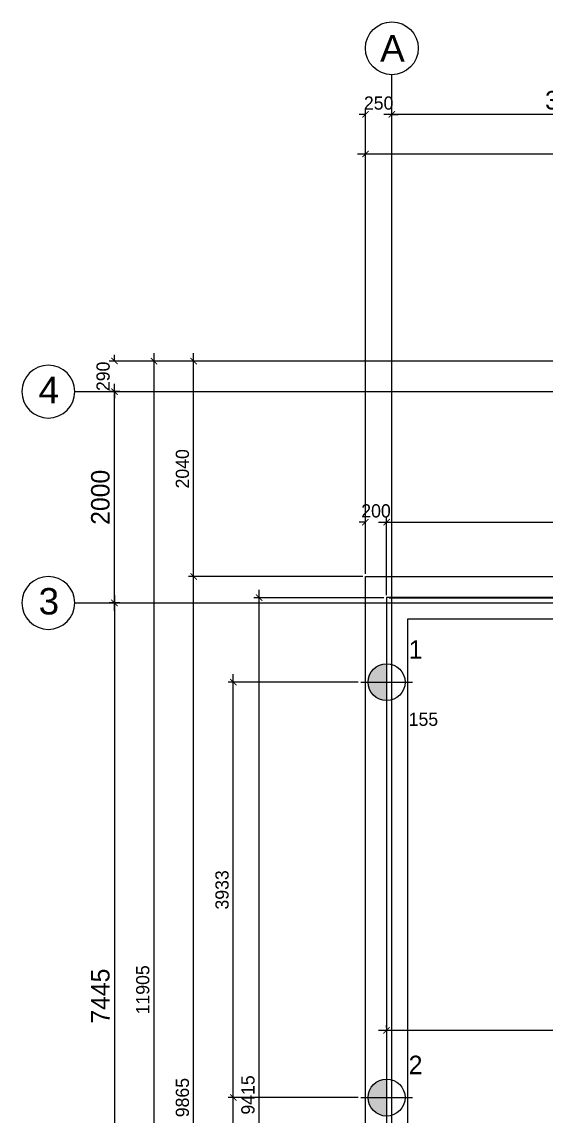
# Model space of a CAD drawing. Header units: millimetres. Extents: x -109306 to 269542, y -22401 to 197206.
# Drawn here: x -109306 to -104347, y 36849 to 47206 of the extents above; entities that cross this region are included whole.
import ezdxf
from ezdxf.enums import TextEntityAlignment as Align

# ---------------------------------------------------------------- set-up
doc = ezdxf.new("R2010")
doc.units = ezdxf.units.MM
doc.linetypes.add('CENTER', pattern=[36, 24, -3, 6, -3])
for name, color, linetype in [('25', 2, 'Continuous'), ('BETON - 25', 2, 'Continuous'), ('DIMENSION', 1, 'Continuous'), ('SETUP', 7, 'Continuous'), ('STRAMIEN', 11, 'CENTER'), ('T25', 2, 'Continuous'), ('T50', 4, 'Continuous'), ('WAPENING - tekst', 2, 'Continuous'), ('WAPENING-aanwijs', 1, 'Continuous')]:
    doc.layers.add(name, color=color, linetype=linetype)
doc.styles.get("Standard").update_dxf_attribs({"font": ''})
doc.styles.add('STRAMIEN', font='arial.ttf')
doc.styles.get('Standard').set_extended_font_data('Century Gothic')
doc.dimstyles.new('1-50', dxfattribs={"dimscale": 50, "dimtxt": 2.5, "dimasz": 1.2, "dimexe": 1, "dimexo": 0, "dimgap": 0.8, "dimtad": 1, "dimdec": 0, "dimzin": 12, "dimdsep": 46, "dimtxsty": 'Standard', "dimblk1": 'ARCHTICK', "dimblk2": 'ARCHTICK', "dimsah": 1, "dimcen": 0.09, "dimdle": 1.5, "dimclrd": 256, "dimclre": 254, "dimclrt": 2, "dimadec": 0, "dimazin": 0, "dimtfac": 1, "dimtdec": 0, "dimtix": 1, "dimtofl": 0, "dimtmove": 2, "dimatfit": 3, "dimldrblk": 'ARCHTICK', "dimfxl": 1, "dimtolj": 1, "dimtzin": 0, "dimarcsym": 0})
doc.dimstyles.new('1-50 stramien', dxfattribs={"dimscale": 50, "dimtxt": 3.5, "dimasz": 1.2, "dimexe": 1, "dimexo": 0, "dimgap": 0.8, "dimtad": 1, "dimdec": 0, "dimzin": 12, "dimdsep": 46, "dimtxsty": 'Standard', "dimblk1": 'ARCHTICK', "dimblk2": 'ARCHTICK', "dimsah": 1, "dimcen": 0.09, "dimdle": 1.5, "dimclrd": 256, "dimclre": 254, "dimclrt": 3, "dimadec": 0, "dimazin": 0, "dimtfac": 1, "dimtdec": 0, "dimtix": 1, "dimtofl": 0, "dimtmove": 2, "dimatfit": 3, "dimldrblk": 'ARCHTICK', "dimfxl": 1, "dimtolj": 1, "dimtzin": 0, "dimarcsym": 0})

# ---------------------------------------------------------------- blocks, each defined once
blk = doc.blocks.new('STRAMIEN')
at = {"layer": '25'}
blk.add_circle((0, 6), 6, dxfattribs=at)
at = {"layer": 'T50', "style": 'STRAMIEN'}
blk.add_attdef('TAG01', text='', height=5, dxfattribs=at).set_placement((0, 6), align=Align.MIDDLE_CENTER)
blk = doc.blocks.new('_ARCHTICK')
at = {"color": 0, "linetype": 'ByBlock', "const_width": 0.15}
blk.add_lwpolyline([(-0.5, -0.5), (0.5, 0.5)], dxfattribs=at)
blk = doc.blocks.new('*D29')
at = {"layer": 'Defpoints', "color": 0, "transparency": 16777216}
for p in [(3420, 13995), (0, 13945), (3420, 13945)]:
    blk.add_point(p, dxfattribs=at)
at = {"layer": 'DIMENSION', "lineweight": -2, "transparency": 16777216}
blk.add_line((-75, 13995), (3495, 13995), dxfattribs=at)
at = {"layer": 'DIMENSION', "color": 254, "lineweight": -2, "transparency": 16777216}
for p, q in [((0, 13945), (0, 14045)), ((3420, 13945), (3420, 14045))]:
    blk.add_line(p, q, dxfattribs=at)
at = {"layer": 'DIMENSION', "lineweight": -2, "transparency": 16777216, "xscale": 59.99999999999995, "yscale": 59.99999999999995, "zscale": 59.99999999999995, "rotation": 180}
blk.add_blockref('_ARCHTICK', (0, 13995), dxfattribs=at)
at = {"layer": 'DIMENSION', "lineweight": -2, "transparency": 16777216, "xscale": 59.99999999999995, "yscale": 59.99999999999995, "zscale": 59.99999999999995}
blk.add_blockref('_ARCHTICK', (3420, 13995), dxfattribs=at)
at = {"layer": 'DIMENSION', "color": 3, "transparency": 16777216, "insert": (1710, 14127), "char_height": 175, "attachment_point": 5}
blk.add_mtext('\\A1;3420', dxfattribs=at)
blk = doc.blocks.new('*D26')
at = {"layer": 'Defpoints', "color": 0, "transparency": 16777216}
for p in [(-2575, 9370), (-2625, 1925), (-2575, 1925)]:
    blk.add_point(p, dxfattribs=at)
at = {"layer": 'DIMENSION', "lineweight": -2, "transparency": 16777216}
blk.add_line((-2625, 9445), (-2625, 1850), dxfattribs=at)
at = {"layer": 'DIMENSION', "color": 254, "lineweight": -2, "transparency": 16777216}
for p, q in [((-2575, 9370), (-2675, 9370)), ((-2575, 1925), (-2675, 1925))]:
    blk.add_line(p, q, dxfattribs=at)
at = {"layer": 'DIMENSION', "lineweight": -2, "transparency": 16777216, "xscale": 59.99999999999995, "yscale": 59.99999999999995, "zscale": 59.99999999999995}
for p, rotation in [((-2625, 9370), 90), ((-2625, 1925), 270)]:
    blk.add_blockref('_ARCHTICK', p, dxfattribs=dict(at, rotation=rotation))
at = {"layer": 'DIMENSION', "color": 3, "transparency": 16777216, "insert": (-2757, 5648), "char_height": 175, "attachment_point": 5, "rotation": 90}
blk.add_mtext('\\A1;7445', dxfattribs=at)
blk = doc.blocks.new('*D27')
at = {"layer": 'Defpoints', "color": 0, "transparency": 16777216}
for p in [(-2625, 11370), (-2575, 11370), (-2575, 9370)]:
    blk.add_point(p, dxfattribs=at)
at = {"layer": 'DIMENSION', "lineweight": -2, "transparency": 16777216}
blk.add_line((-2625, 9295), (-2625, 11445), dxfattribs=at)
at = {"layer": 'DIMENSION', "color": 254, "lineweight": -2, "transparency": 16777216}
for p, q in [((-2575, 11370), (-2675, 11370)), ((-2575, 9370), (-2675, 9370))]:
    blk.add_line(p, q, dxfattribs=at)
at = {"layer": 'DIMENSION', "lineweight": -2, "transparency": 16777216, "xscale": 59.99999999999995, "yscale": 59.99999999999995, "zscale": 59.99999999999995}
for p, rotation in [((-2625, 11370), 90), ((-2625, 9370), 270)]:
    blk.add_blockref('_ARCHTICK', p, dxfattribs=dict(at, rotation=rotation))
at = {"layer": 'DIMENSION', "color": 3, "transparency": 16777216, "insert": (-2757, 10370), "char_height": 175, "attachment_point": 5, "rotation": 90}
blk.add_mtext('\\A1;2000', dxfattribs=at)
blk = doc.blocks.new('*D229')
at = {"layer": 'Defpoints', "color": 0, "transparency": 16777216}
for p in [(-108056, 43996), (-97102, 43996), (-106056, 32091)]:
    blk.add_point(p, dxfattribs=at)
at = {"layer": 'DIMENSION', "lineweight": -2, "transparency": 16777216}
blk.add_line((-108056, 32016), (-108056, 44071), dxfattribs=at)
at = {"layer": 'DIMENSION', "color": 254, "lineweight": -2, "transparency": 16777216}
for p, q in [((-97127, 43996), (-108106, 43996)), ((-106081, 32091), (-108106, 32091))]:
    blk.add_line(p, q, dxfattribs=at)
at = {"layer": 'DIMENSION', "lineweight": -2, "transparency": 16777216, "xscale": 59.99999999999995, "yscale": 59.99999999999995, "zscale": 59.99999999999995}
for p, rotation in [((-108056, 43996), 90), ((-108056, 32091), 270)]:
    blk.add_blockref('_ARCHTICK', p, dxfattribs=dict(at, rotation=rotation))
at = {"layer": 'DIMENSION', "color": 2, "transparency": 16777216, "insert": (-108162, 38044), "char_height": 125, "attachment_point": 5, "rotation": 90}
blk.add_mtext('\\A1;11905', dxfattribs=at)
blk = doc.blocks.new('*D227')
at = {"layer": 'Defpoints', "color": 0, "transparency": 16777216}
for p in [(-108431, 43996), (-108056, 43996), (-108431, 43706)]:
    blk.add_point(p, dxfattribs=at)
at = {"layer": 'DIMENSION', "lineweight": -2, "transparency": 16777216}
for p, q in [((-108431, 43996), (-108431, 44056)), ((-108431, 43706), (-108431, 43646))]:
    blk.add_line(p, q, dxfattribs=at)
at = {"layer": 'DIMENSION', "color": 254, "lineweight": -2, "transparency": 16777216}
for p, q in [((-108081, 43996), (-108481, 43996)), ((-108456, 43706), (-108481, 43706))]:
    blk.add_line(p, q, dxfattribs=at)
at = {"layer": 'DIMENSION', "lineweight": -2, "transparency": 16777216, "xscale": 59.99999999999995, "yscale": 59.99999999999995, "zscale": 59.99999999999995}
for p, rotation in [((-108431, 43996), 270), ((-108431, 43706), 90)]:
    blk.add_blockref('_ARCHTICK', p, dxfattribs=dict(at, rotation=rotation))
at = {"layer": 'DIMENSION', "color": 2, "transparency": 16777216, "insert": (-108537, 43851), "char_height": 125, "attachment_point": 5, "rotation": 90}
blk.add_mtext('\\A1;290', dxfattribs=at)
blk = doc.blocks.new('*D230')
at = {"layer": 'Defpoints', "color": 0, "transparency": 16777216}
for p in [(-107681, 41956), (-106056, 41956), (-106056, 32091)]:
    blk.add_point(p, dxfattribs=at)
at = {"layer": 'DIMENSION', "color": 254, "lineweight": -2, "transparency": 16777216}
for p, q in [((-106081, 41956), (-107731, 41956)), ((-106081, 32091), (-107731, 32091))]:
    blk.add_line(p, q, dxfattribs=at)
at = {"layer": 'DIMENSION', "lineweight": -2, "transparency": 16777216}
blk.add_line((-107681, 32016), (-107681, 42031), dxfattribs=at)
at = {"layer": 'DIMENSION', "lineweight": -2, "transparency": 16777216, "xscale": 59.99999999999995, "yscale": 59.99999999999995, "zscale": 59.99999999999995}
for p, rotation in [((-107681, 41956), 90), ((-107681, 32091), 270)]:
    blk.add_blockref('_ARCHTICK', p, dxfattribs=dict(at, rotation=rotation))
at = {"layer": 'DIMENSION', "color": 2, "transparency": 16777216, "insert": (-107787, 37024), "char_height": 125, "attachment_point": 5, "rotation": 90}
blk.add_mtext('\\A1;9865', dxfattribs=at)
blk = doc.blocks.new('*D231')
at = {"layer": 'Defpoints', "color": 0, "transparency": 16777216}
for p in [(-107681, 43996), (-97102, 43996), (-106056, 41956)]:
    blk.add_point(p, dxfattribs=at)
at = {"layer": 'DIMENSION', "lineweight": -2, "transparency": 16777216}
blk.add_line((-107681, 41881), (-107681, 44071), dxfattribs=at)
at = {"layer": 'DIMENSION', "color": 254, "lineweight": -2, "transparency": 16777216}
for p, q in [((-97127, 43996), (-107731, 43996)), ((-106081, 41956), (-107731, 41956))]:
    blk.add_line(p, q, dxfattribs=at)
at = {"layer": 'DIMENSION', "lineweight": -2, "transparency": 16777216, "xscale": 59.99999999999995, "yscale": 59.99999999999995, "zscale": 59.99999999999995}
for p, rotation in [((-107681, 43996), 90), ((-107681, 41956), 270)]:
    blk.add_blockref('_ARCHTICK', p, dxfattribs=dict(at, rotation=rotation))
at = {"layer": 'DIMENSION', "color": 2, "transparency": 16777216, "insert": (-107787, 42976), "char_height": 125, "attachment_point": 5, "rotation": 90}
blk.add_mtext('\\A1;2040', dxfattribs=at)
blk = doc.blocks.new('*D228')
at = {"layer": 'Defpoints', "color": 0, "transparency": 16777216}
for p in [(-89766, 45956), (-89766, 43956), (-106056, 41956)]:
    blk.add_point(p, dxfattribs=at)
at = {"layer": 'DIMENSION', "color": 254, "lineweight": -2, "transparency": 16777216}
for p, q in [((-106056, 41981), (-106056, 46006)), ((-89766, 43981), (-89766, 46006))]:
    blk.add_line(p, q, dxfattribs=at)
at = {"layer": 'DIMENSION', "lineweight": -2, "transparency": 16777216}
blk.add_line((-106131, 45956), (-89691, 45956), dxfattribs=at)
at = {"layer": 'DIMENSION', "lineweight": -2, "transparency": 16777216, "xscale": 59.99999999999995, "yscale": 59.99999999999995, "zscale": 59.99999999999995, "rotation": 180}
blk.add_blockref('_ARCHTICK', (-106056, 45956), dxfattribs=at)
at = {"layer": 'DIMENSION', "lineweight": -2, "transparency": 16777216, "xscale": 59.99999999999995, "yscale": 59.99999999999995, "zscale": 59.99999999999995}
blk.add_blockref('_ARCHTICK', (-89766, 45956), dxfattribs=at)
at = {"layer": 'DIMENSION', "color": 2, "transparency": 16777216, "insert": (-97911, 46062), "char_height": 125, "attachment_point": 5}
blk.add_mtext('\\A1;16290', dxfattribs=at)
blk = doc.blocks.new('*D226')
at = {"layer": 'Defpoints', "color": 0, "transparency": 16777216}
for p in [(-105806, 46331), (-105806, 46331), (-106056, 41956)]:
    blk.add_point(p, dxfattribs=at)
at = {"layer": 'DIMENSION', "lineweight": -2, "transparency": 16777216}
for p, q in [((-106056, 46331), (-106116, 46331)), ((-105806, 46331), (-105746, 46331))]:
    blk.add_line(p, q, dxfattribs=at)
at = {"layer": 'DIMENSION', "color": 254, "lineweight": -2, "transparency": 16777216}
for p, q in [((-106056, 41981), (-106056, 46381)), ((-105806, 46356), (-105806, 46381))]:
    blk.add_line(p, q, dxfattribs=at)
at = {"layer": 'DIMENSION', "lineweight": -2, "transparency": 16777216, "xscale": 59.99999999999995, "yscale": 59.99999999999995, "zscale": 59.99999999999995}
blk.add_blockref('_ARCHTICK', (-106056, 46331), dxfattribs=at)
at = {"layer": 'DIMENSION', "lineweight": -2, "transparency": 16777216, "xscale": 59.99999999999995, "yscale": 59.99999999999995, "zscale": 59.99999999999995, "rotation": 180}
blk.add_blockref('_ARCHTICK', (-105806, 46331), dxfattribs=at)
at = {"layer": 'DIMENSION', "color": 2, "transparency": 16777216, "insert": (-105931, 46437), "char_height": 125, "attachment_point": 5}
blk.add_mtext('\\A1;250', dxfattribs=at)
blk = doc.blocks.new('*U237')
at = {"layer": 'SETUP'}
h = blk.add_hatch(color=3, dxfattribs=at)
h.paths.add_polyline_path([(0, 0.5, 0.414214), (-0.5, 0), (0, 0)])
h.paths.add_polyline_path([(0, 0), (-0.5, 0, 0.414214), (0, -0.5)])
for p, q in [((0, 0.7), (0, -0.7)), ((-0.7, 0), (0.7, 0))]:
    blk.add_line(p, q, dxfattribs=at)
at = {"layer": 'SETUP', "color": 3}
blk.add_circle((0, 0), 0.5, dxfattribs=at)
blk = doc.blocks.new('A$C14656D67')
at = {"color": 3, "xscale": 350, "yscale": 350, "zscale": 350}
for p in [(-50, 8615), (-50, 4683)]:
    blk.add_blockref('*U237', p, dxfattribs=at)
at = {"layer": 'T25'}
blk.add_text('155', height=125, dxfattribs=at).set_placement((159, 8164), align=Align.BOTTOM_LEFT)
at = {"layer": 'T50'}
for s, p in [('1', (159, 8784)), ('2', (159, 4852))]:
    blk.add_text(s, height=175, dxfattribs=at).set_placement(p, align=Align.BOTTOM_LEFT)
blk = doc.blocks.new('*D241')
at = {"layer": 'Defpoints', "color": 0, "transparency": 16777216}
for p in [(-107306, 37024), (-106101, 37024), (-106101, 33091)]:
    blk.add_point(p, dxfattribs=at)
at = {"layer": 'DIMENSION', "lineweight": -2, "transparency": 16777216}
blk.add_line((-107306, 33016), (-107306, 37099), dxfattribs=at)
at = {"layer": 'DIMENSION', "color": 254, "lineweight": -2, "transparency": 16777216}
for p, q in [((-106126, 37024), (-107356, 37024)), ((-106126, 33091), (-107356, 33091))]:
    blk.add_line(p, q, dxfattribs=at)
at = {"layer": 'DIMENSION', "lineweight": -2, "transparency": 16777216, "xscale": 59.99999999999995, "yscale": 59.99999999999995, "zscale": 59.99999999999995}
for p, rotation in [((-107306, 37024), 90), ((-107306, 33091), 270)]:
    blk.add_blockref('_ARCHTICK', p, dxfattribs=dict(at, rotation=rotation))
at = {"layer": 'DIMENSION', "color": 2, "transparency": 16777216, "insert": (-107412, 35058), "char_height": 125, "attachment_point": 5, "rotation": 90}
blk.add_mtext('\\A1;3933', dxfattribs=at)
blk = doc.blocks.new('*D242')
at = {"layer": 'Defpoints', "color": 0, "transparency": 16777216}
for p in [(-107306, 40956), (-106101, 40956), (-106101, 37024)]:
    blk.add_point(p, dxfattribs=at)
at = {"layer": 'DIMENSION', "lineweight": -2, "transparency": 16777216}
blk.add_line((-107306, 36949), (-107306, 41031), dxfattribs=at)
at = {"layer": 'DIMENSION', "color": 254, "lineweight": -2, "transparency": 16777216}
for p, q in [((-106126, 40956), (-107356, 40956)), ((-106126, 37024), (-107356, 37024))]:
    blk.add_line(p, q, dxfattribs=at)
at = {"layer": 'DIMENSION', "lineweight": -2, "transparency": 16777216, "xscale": 59.99999999999995, "yscale": 59.99999999999995, "zscale": 59.99999999999995}
for p, rotation in [((-107306, 40956), 90), ((-107306, 37024), 270)]:
    blk.add_blockref('_ARCHTICK', p, dxfattribs=dict(at, rotation=rotation))
at = {"layer": 'DIMENSION', "color": 2, "transparency": 16777216, "insert": (-107412, 38990), "char_height": 125, "attachment_point": 5, "rotation": 90}
blk.add_mtext('\\A1;3933', dxfattribs=at)
blk = doc.blocks.new('*D243')
at = {"layer": 'Defpoints', "color": 0, "transparency": 16777216}
for p in [(-107061, 41756), (-105856, 41756), (-105807, 32341)]:
    blk.add_point(p, dxfattribs=at)
at = {"layer": 'DIMENSION', "color": 254, "lineweight": -2, "transparency": 16777216}
for p, q in [((-105881, 41756), (-107111, 41756)), ((-105832, 32341), (-107111, 32341))]:
    blk.add_line(p, q, dxfattribs=at)
at = {"layer": 'DIMENSION', "lineweight": -2, "transparency": 16777216}
blk.add_line((-107061, 32266), (-107061, 41831), dxfattribs=at)
at = {"layer": 'DIMENSION', "lineweight": -2, "transparency": 16777216, "xscale": 59.99999999999995, "yscale": 59.99999999999995, "zscale": 59.99999999999995}
for p, rotation in [((-107061, 41756), 90), ((-107061, 32341), 270)]:
    blk.add_blockref('_ARCHTICK', p, dxfattribs=dict(at, rotation=rotation))
at = {"layer": 'DIMENSION', "color": 2, "transparency": 16777216, "insert": (-107167, 37049), "char_height": 125, "attachment_point": 5, "rotation": 90}
blk.add_mtext('\\A1;9415', dxfattribs=at)
blk = doc.blocks.new('*D244')
at = {"layer": 'Defpoints', "color": 0, "transparency": 16777216}
for p in [(-105856, 41756), (-98046, 33681), (-96796, 33681)]:
    blk.add_point(p, dxfattribs=at)
at = {"layer": 'DIMENSION', "color": 254, "lineweight": -2, "transparency": 16777216}
for p, q in [((-105831, 41756), (-97996, 41756)), ((-96821, 33681), (-98096, 33681))]:
    blk.add_line(p, q, dxfattribs=at)
at = {"layer": 'DIMENSION', "lineweight": -2, "transparency": 16777216}
blk.add_line((-98046, 41831), (-98046, 33606), dxfattribs=at)
at = {"layer": 'DIMENSION', "lineweight": -2, "transparency": 16777216, "xscale": 59.99999999999995, "yscale": 59.99999999999995, "zscale": 59.99999999999995}
for p, rotation in [((-98046, 41756), 90), ((-98046, 33681), 270)]:
    blk.add_blockref('_ARCHTICK', p, dxfattribs=dict(at, rotation=rotation))
at = {"layer": 'DIMENSION', "color": 2, "transparency": 16777216, "insert": (-98152, 37719), "char_height": 125, "attachment_point": 5, "rotation": 90}
blk.add_mtext('\\A1;8075', dxfattribs=at)
blk = doc.blocks.new('*D257')
at = {"layer": 'Defpoints', "color": 0, "transparency": 16777216}
for p in [(-98521, 43996), (-97102, 43996), (-105807, 32341)]:
    blk.add_point(p, dxfattribs=at)
at = {"layer": 'DIMENSION', "lineweight": -2, "transparency": 16777216}
blk.add_line((-98521, 32266), (-98521, 44071), dxfattribs=at)
at = {"layer": 'DIMENSION', "color": 254, "lineweight": -2, "transparency": 16777216}
for p, q in [((-97127, 43996), (-98571, 43996)), ((-105782, 32341), (-98471, 32341))]:
    blk.add_line(p, q, dxfattribs=at)
at = {"layer": 'DIMENSION', "lineweight": -2, "transparency": 16777216, "xscale": 59.99999999999995, "yscale": 59.99999999999995, "zscale": 59.99999999999995}
for p, rotation in [((-98521, 43996), 90), ((-98521, 32341), 270)]:
    blk.add_blockref('_ARCHTICK', p, dxfattribs=dict(at, rotation=rotation))
at = {"layer": 'DIMENSION', "color": 2, "transparency": 16777216, "insert": (-98627, 38169), "char_height": 125, "attachment_point": 5, "rotation": 90}
blk.add_mtext('\\A1;11655', dxfattribs=at)
blk = doc.blocks.new('*D269')
at = {"layer": 'Defpoints', "color": 0, "transparency": 16777216}
for p in [(-105856, 42471), (-106056, 41956), (-105856, 41756)]:
    blk.add_point(p, dxfattribs=at)
at = {"layer": 'DIMENSION', "lineweight": -2, "transparency": 16777216}
for p, q in [((-106056, 42471), (-106116, 42471)), ((-105856, 42471), (-105796, 42471))]:
    blk.add_line(p, q, dxfattribs=at)
at = {"layer": 'DIMENSION', "color": 254, "lineweight": -2, "transparency": 16777216}
for p, q in [((-106056, 41981), (-106056, 42521)), ((-105856, 41781), (-105856, 42521))]:
    blk.add_line(p, q, dxfattribs=at)
at = {"layer": 'DIMENSION', "lineweight": -2, "transparency": 16777216, "xscale": 59.99999999999995, "yscale": 59.99999999999995, "zscale": 59.99999999999995}
blk.add_blockref('_ARCHTICK', (-106056, 42471), dxfattribs=at)
at = {"layer": 'DIMENSION', "lineweight": -2, "transparency": 16777216, "xscale": 59.99999999999995, "yscale": 59.99999999999995, "zscale": 59.99999999999995, "rotation": 180}
blk.add_blockref('_ARCHTICK', (-105856, 42471), dxfattribs=at)
at = {"layer": 'DIMENSION', "color": 2, "transparency": 16777216, "insert": (-105956, 42577), "char_height": 125, "attachment_point": 5}
blk.add_mtext('\\A1;200', dxfattribs=at)
blk = doc.blocks.new('*D270')
at = {"layer": 'Defpoints', "color": 0, "transparency": 16777216}
for p in [(-102326, 42471), (-102326, 42001), (-105856, 41756)]:
    blk.add_point(p, dxfattribs=at)
at = {"layer": 'DIMENSION', "lineweight": -2, "transparency": 16777216}
blk.add_line((-105931, 42471), (-102251, 42471), dxfattribs=at)
at = {"layer": 'DIMENSION', "color": 254, "lineweight": -2, "transparency": 16777216}
for p, q in [((-105856, 41781), (-105856, 42521)), ((-102326, 42026), (-102326, 42521))]:
    blk.add_line(p, q, dxfattribs=at)
at = {"layer": 'DIMENSION', "lineweight": -2, "transparency": 16777216, "xscale": 59.99999999999995, "yscale": 59.99999999999995, "zscale": 59.99999999999995, "rotation": 180}
blk.add_blockref('_ARCHTICK', (-105856, 42471), dxfattribs=at)
at = {"layer": 'DIMENSION', "lineweight": -2, "transparency": 16777216, "xscale": 59.99999999999995, "yscale": 59.99999999999995, "zscale": 59.99999999999995}
blk.add_blockref('_ARCHTICK', (-102326, 42471), dxfattribs=at)
at = {"layer": 'DIMENSION', "color": 2, "transparency": 16777216, "insert": (-104091, 42577), "char_height": 125, "attachment_point": 5}
blk.add_mtext('\\A1;3530', dxfattribs=at)
blk = doc.blocks.new('*D278')
at = {"layer": 'Defpoints', "color": 0, "transparency": 16777216}
for p in [(-105856, 37661), (-102326, 37661), (-102326, 37661)]:
    blk.add_point(p, dxfattribs=at)
at = {"layer": 'DIMENSION', "color": 254, "lineweight": -2, "transparency": 16777216}
for p, q in [((-105856, 37686), (-105856, 37711)), ((-102326, 37686), (-102326, 37711))]:
    blk.add_line(p, q, dxfattribs=at)
at = {"layer": 'DIMENSION', "lineweight": -2, "transparency": 16777216}
blk.add_line((-105931, 37661), (-102251, 37661), dxfattribs=at)
at = {"layer": 'DIMENSION', "lineweight": -2, "transparency": 16777216, "xscale": 59.99999999999995, "yscale": 59.99999999999995, "zscale": 59.99999999999995, "rotation": 180}
blk.add_blockref('_ARCHTICK', (-105856, 37661), dxfattribs=at)
at = {"layer": 'DIMENSION', "lineweight": -2, "transparency": 16777216, "xscale": 59.99999999999995, "yscale": 59.99999999999995, "zscale": 59.99999999999995}
blk.add_blockref('_ARCHTICK', (-102326, 37661), dxfattribs=at)
at = {"layer": 'DIMENSION', "color": 2, "transparency": 16777216, "insert": (-104091, 37767), "char_height": 125, "attachment_point": 5}
blk.add_mtext('\\A1;3530', dxfattribs=at)
blk = doc.blocks.new('A$C2E130DC9')
at = {"layer": 'STRAMIEN'}
for points in [[(0, -1500), (0, 14370)], [(-3000, 11370), (17290, 11370)], [(-3000, 9370), (17290, 9370)]]:
    blk.add_lwpolyline(points, dxfattribs=at)
at = {"layer": 'STRAMIEN', "linetype": 'ByBlock'}
ref = blk.add_blockref('STRAMIEN', (0, 14870), dxfattribs=dict(at, xscale=41.66666666546371, yscale=41.66666666546371, zscale=41.66666666546371, rotation=180))
ref.add_attrib('TAG01', 'A', dxfattribs={"layer": '0', "color": 4, "linetype": 'Continuous', "height": 250, "rotation": 360, "style": 'STRAMIEN'}).set_placement((5.3, 14494.5), align=Align.CENTER)
ref = blk.add_blockref('STRAMIEN', (-3250, 11120), dxfattribs=dict(at, xscale=-41.66666666546371, yscale=41.66666666546371, zscale=41.66666666546371))
ref.add_attrib('TAG01', '4', dxfattribs={"layer": '0', "color": 4, "linetype": 'Continuous', "height": 250, "rotation": 0, "style": 'STRAMIEN'}).set_placement((-3244.7, 11260.8), align=Align.CENTER)
ref = blk.add_blockref('STRAMIEN', (-3250, 9120), dxfattribs=dict(at, xscale=-41.66666666546371, yscale=41.66666666546371, zscale=41.66666666546371))
ref.add_attrib('TAG01', '3', dxfattribs={"layer": '0', "color": 4, "linetype": 'Continuous', "height": 250, "rotation": 0, "style": 'STRAMIEN'}).set_placement((-3244.7, 9260.8), align=Align.CENTER)
at = {"layer": 'DIMENSION'}
dim = blk.add_linear_dim(base=(3420, 13995), p1=(0, 13945), p2=(3420, 13945), dimstyle='1-50 stramien', dxfattribs=at)
dim.commit()
dim.dimension.update_dxf_attribs({"geometry": '*D29', "text_midpoint": (1710, 14126.9)})
for base, p2, angle, picture, middle in [((-2625, 11370), (-2575, 11370), 90, '*D27', (-2756.9, 10370)), ((-2625, 1925), (-2575, 1925), 270, '*D26', (-2756.9, 5647.5))]:
    dim = blk.add_linear_dim(base=base, p1=(-2575, 9370), p2=p2, angle=angle, dimstyle='1-50 stramien', dxfattribs=at)
    dim.commit()
    dim.dimension.update_dxf_attribs({"geometry": picture, "text_midpoint": middle})

msp = doc.modelspace()

# ---------------------------------------------------------------- linework, layer by layer
at = {"layer": 'BETON - 25', "color": 252}
for points in [[(-89765.9, 34011.3), (-94375.9, 34011.3), (-94375.9, 33681.3), (-94775.9, 33681.3), (-94775.9, 34011.3), (-96795.9, 34011.3), (-96795.9, 33681.3), (-97125.9, 33681.3), (-97125.9, 32091.3), (-97525.9, 32091.3), (-97525.9, 34011.3), (-99271.1, 34011.3), (-99271.1, 32091.3), (-106055.9, 32091.3), (-106055.9, 41956.3), (-90165.9, 41956.3), (-90165.9, 43956.3), (-89765.9, 43956.3), (-89765.9, 34011.3)], [(-105655.9, 32491.3), (-105655.9, 41556.3), (-94828.9, 41556.3), (-94828.9, 37711.3), (-94428.9, 37711.3), (-94428.9, 41556.3), (-90165.9, 41556.3), (-90165.9, 34411.3)]]:
    msp.add_lwpolyline(points, dxfattribs=at)
at = {"layer": 'STRAMIEN', "color": 7}
msp.add_lwpolyline([(-89965.9, 41756.3), (-105855.9, 41756.3), (-105855.9, 32291.3), (-99471.1, 32291.3), (-99471.1, 34211.3), (-89965.9, 34211.3)], close=True, dxfattribs=at)

# ---------------------------------------------------------------- block references
at = {"layer": 'WAPENING - tekst'}
msp.add_blockref('A$C2E130DC9', (-105805.9, 32336.3), dxfattribs=at)
at = {"layer": 'WAPENING-aanwijs', "color": 7}
msp.add_blockref('A$C14656D67', (-105805.9, 32341.3), dxfattribs=at)

# ---------------------------------------------------------------- dimensions: what is measured, and where the dimension line sits
at = {"layer": 'DIMENSION'}
for base, p2, picture, middle in [((-105805.9, 46331.3), (-105805.9, 46331.3), '*D226', (-105930.9, 46436.9)), ((-89765.9, 45956.3), (-89765.9, 43956.3), '*D228', (-97910.9, 46061.9))]:
    dim = msp.add_linear_dim(base=base, p1=(-106055.9, 41956.3), p2=p2, dimstyle='1-50', override={"dimexo": 0.5}, dxfattribs=at)
    dim.commit()
    dim.dimension.update_dxf_attribs({"geometry": picture, "text_midpoint": middle})
for base, p1, p2, picture, middle in [((-108430.9, 43996.3), (-108430.9, 43706.3), (-108055.9, 43996.3), '*D227', (-108536.6, 43851.3)), ((-108055.9, 43996.3), (-106055.9, 32091.3), (-97101.9, 43996.3), '*D229', (-108161.6, 38043.8)), ((-107680.9, 43996.3), (-106055.9, 41956.3), (-97101.9, 43996.3), '*D231', (-107786.6, 42976.3)), ((-107680.9, 41956.3), (-106055.9, 32091.3), (-106055.9, 41956.3), '*D230', (-107786.6, 37023.8))]:
    dim = msp.add_linear_dim(base=base, p1=p1, p2=p2, angle=90, dimstyle='1-50', override={"dimexo": 0.5}, dxfattribs=at)
    dim.commit()
    dim.dimension.update_dxf_attribs({"geometry": picture, "text_midpoint": middle})
at = {"layer": 'DIMENSION', "color": 7}
for base, p1, p2, picture, middle in [((-98521.1, 43996.3), (-105806.6, 32341.3), (-97101.9, 43996.3), '*D257', (-98626.7, 38168.8)), ((-107060.9, 41756.3), (-105806.6, 32341.3), (-105855.9, 41756.3), '*D243', (-107166.6, 37048.8)), ((-98046, 33681.3), (-105855.9, 41756.3), (-96795.9, 33681.3), '*D244', (-98151.6, 37718.8)), ((-107305.9362297, 40956.2768486), (-106100.9158397, 37023.7768486), (-106100.9158397, 40956.2768486), '*D242', (-107411.5803493, 38990.0268486)), ((-107305.9362297, 37023.7768486), (-106100.9158397, 33091.2768486), (-106100.9158397, 37023.7768486), '*D241', (-107411.5803493, 35057.5268486))]:
    dim = msp.add_linear_dim(base=base, p1=p1, p2=p2, angle=90, dimstyle='1-50', override={"dimexo": 0.5}, dxfattribs=at)
    dim.commit()
    dim.dimension.update_dxf_attribs({"geometry": picture, "text_midpoint": middle})
for base, p1, p2, picture, middle in [((-105855.9, 42471.3), (-106055.9, 41956.3), (-105855.9, 41756.3), '*D269', (-105955.9, 42576.9)), ((-102325.9, 42471.3), (-105855.9, 41756.3), (-102325.9, 42001.3), '*D270', (-104090.9, 42576.9)), ((-102325.9, 37661.3), (-105855.9, 37661.3), (-102325.9, 37661.3), '*D278', (-104090.9, 37766.9))]:
    dim = msp.add_linear_dim(base=base, p1=p1, p2=p2, dimstyle='1-50', override={"dimexo": 0.5}, dxfattribs=at)
    dim.commit()
    dim.dimension.update_dxf_attribs({"geometry": picture, "text_midpoint": middle})

doc.saveas('drawing.dxf')
